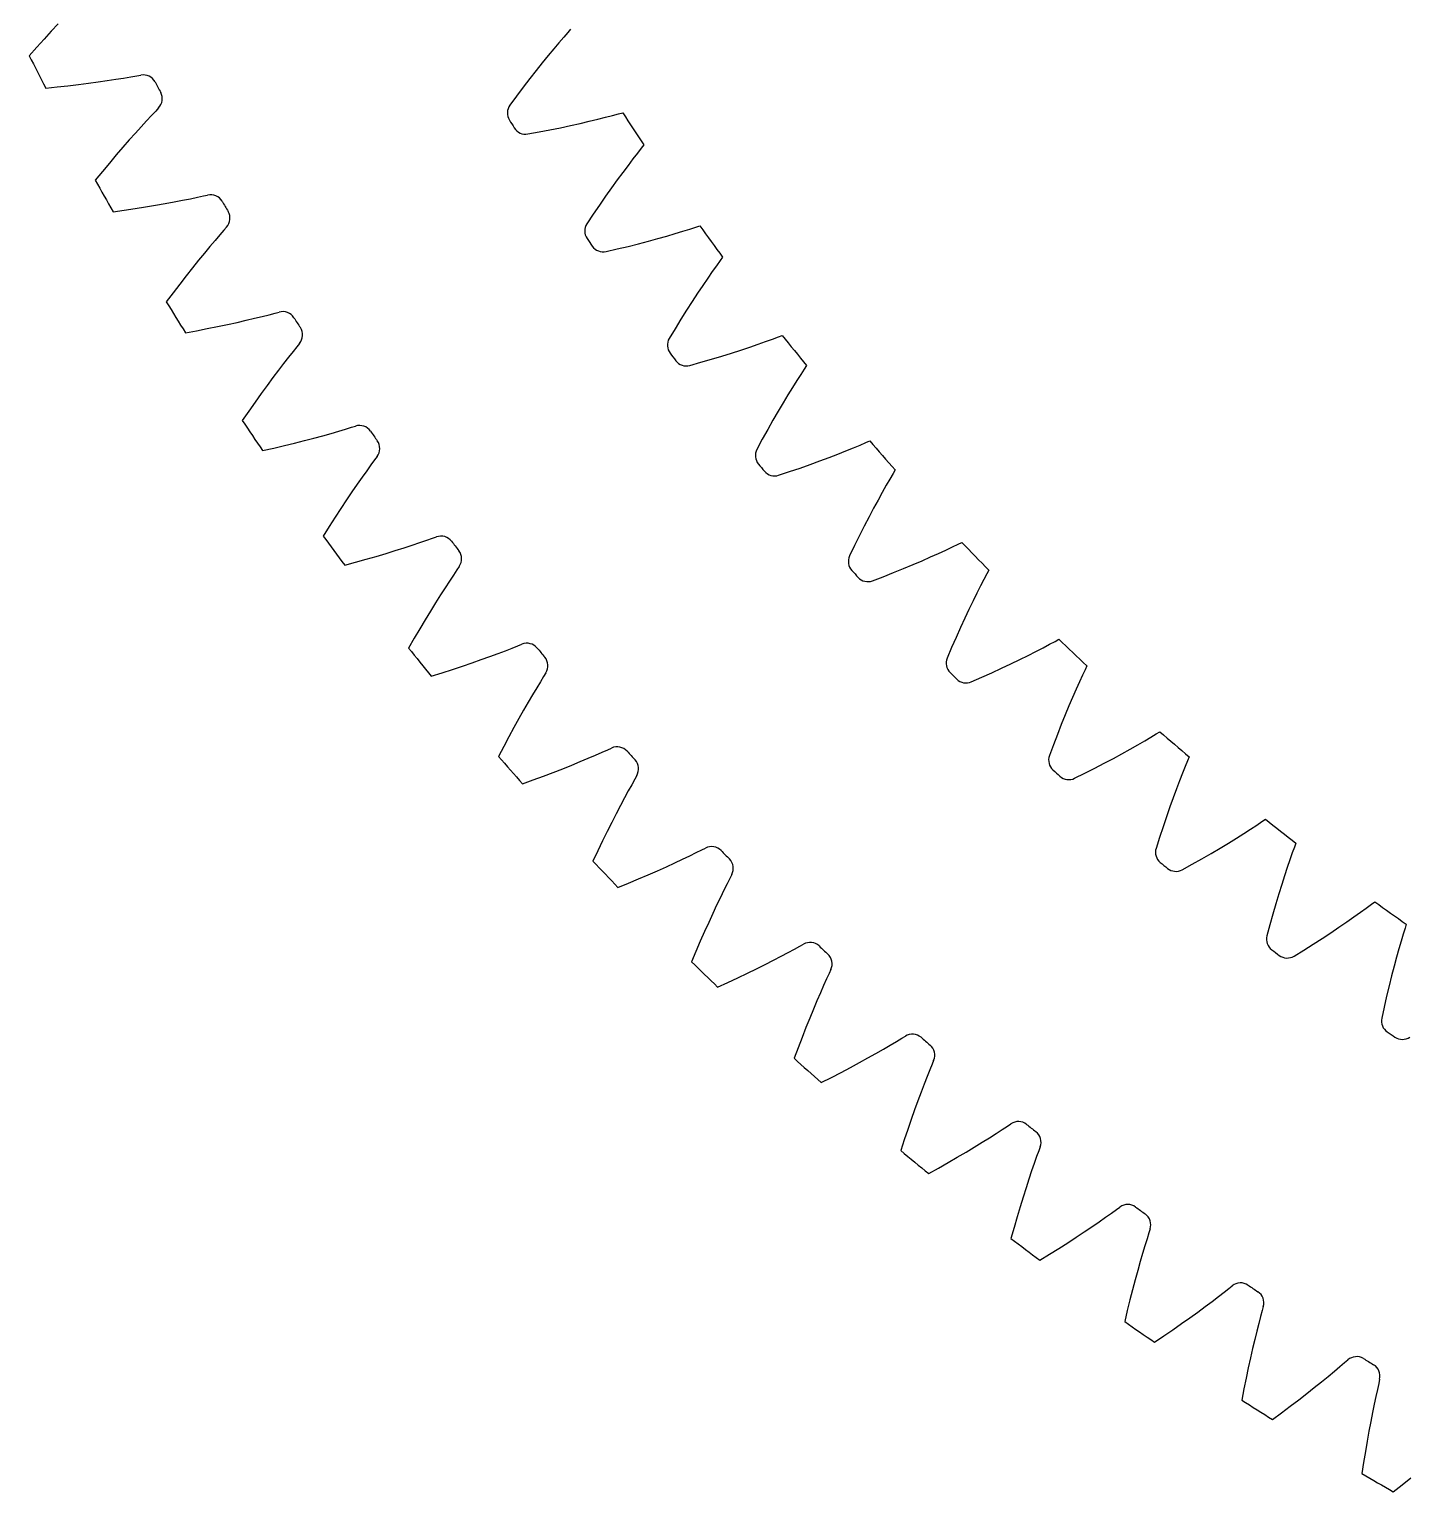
# Model space of a CAD drawing. Header units: millimetres. Extents: x -77 to 78, y -77 to 77.
# Drawn here: x -69.2 to -38.02, y -67.32 to -34.29 of the extents above; entities that cross this region are included whole.
import ezdxf

# ---------------------------------------------------------------- set-up
doc = ezdxf.new("R2010")
doc.units = ezdxf.units.MM

msp = doc.modelspace()

# ---------------------------------------------------------------- linework, layer by layer
at = {"layer": 'thin_ring_external'}
for p, q in [((-68.705285, -34.339124), (-68.86671, -34.51486)), ((-68.548804, -34.171699), (-68.705285, -34.339124)), ((-68.86671, -34.51486), (-69.032503, -34.69856)), ((-69.032503, -34.69856), (-69.202176, -34.889953)), ((-66.773958, -35.344546), (-66.680064, -35.328936)), ((-68.829591, -35.619341), (-68.57507, -35.594048)), ((-68.57507, -35.594048), (-68.329057, -35.56739)), ((-68.329057, -35.56739), (-68.092058, -35.539602)), ((-68.092058, -35.539602), (-67.864689, -35.510949)), ((-67.864689, -35.510949), (-67.647722, -35.481738)), ((-67.647722, -35.481738), (-67.442155, -35.452332)), ((-67.442155, -35.452332), (-67.249335, -35.423179)), ((-67.249335, -35.423179), (-67.071195, -35.394859)), ((-67.071195, -35.394859), (-66.910801, -35.368193)), ((-66.910801, -35.368193), (-66.773958, -35.344546)), ((-66.442192, -36.240852), (-66.553018, -36.359828)), ((-66.346894, -36.139841), (-66.442192, -36.240852)), ((-66.282017, -36.070193), (-66.346894, -36.139841)), ((-66.805833, -36.637315), (-66.943893, -36.792434)), ((-66.675023, -36.492683), (-66.805833, -36.637315)), ((-66.553018, -36.359828), (-66.675023, -36.492683)), ((-67.088089, -36.957162), (-67.237565, -37.13087)), ((-66.943893, -36.792434), (-67.088089, -36.957162)), ((-67.391639, -37.313085), (-67.54975, -37.503437)), ((-67.237565, -37.13087), (-67.391639, -37.313085)), ((-67.54975, -37.503437), (-67.711423, -37.701634)), ((-66.811228, -38.342654), (-66.575569, -38.30516)), ((-66.575569, -38.30516), (-66.349568, -38.267196)), ((-66.349568, -38.267196), (-66.133984, -38.229102)), ((-66.133984, -38.229102), (-65.929798, -38.191281)), ((-65.929798, -38.191281), (-65.738336, -38.154236)), ((-65.738336, -38.154236), (-65.561509, -38.118627)), ((-65.561509, -38.118627), (-65.402345, -38.085398)), ((-65.402345, -38.085398), (-65.266589, -38.056154)), ((-65.266589, -38.056154), (-65.173414, -38.036702)), ((-67.309206, -38.415111), (-67.055939, -38.379389)), ((-67.055939, -38.379389), (-66.811228, -38.342654)), ((-64.898305, -38.938083), (-65.004152, -39.061508)), ((-64.807233, -38.833245), (-64.898305, -38.938083)), ((-64.745271, -38.760992), (-64.807233, -38.833245)), ((-65.1206, -39.19926), (-65.245362, -39.349141)), ((-65.004152, -39.061508), (-65.1206, -39.19926)), ((-65.376938, -39.509797), (-65.514249, -39.680306)), ((-65.245362, -39.349141), (-65.376938, -39.509797)), ((-65.656467, -39.860005), (-65.802931, -40.048391)), ((-65.514249, -39.680306), (-65.656467, -39.860005)), ((-65.953093, -40.245074), (-66.106493, -40.449742)), ((-65.802931, -40.048391), (-65.953093, -40.245074)), ((-64.722567, -40.958916), (-64.508729, -40.912003)), ((-64.508729, -40.912003), (-64.306267, -40.865831)), ((-64.306267, -40.865831), (-64.116488, -40.820957)), ((-64.116488, -40.820957), (-63.941272, -40.778118)), ((-63.941272, -40.778118), (-63.783606, -40.738383)), ((-63.783606, -40.738383), (-63.649165, -40.70359)), ((-63.649165, -40.70359), (-63.556868, -40.680329)), ((-65.675324, -41.146104), (-65.423737, -41.100015)), ((-65.423737, -41.100015), (-65.18074, -41.053264)), ((-65.18074, -41.053264), (-64.946819, -41.006126)), ((-64.946819, -41.006126), (-64.722567, -40.958916)), ((-63.244984, -41.569656), (-63.345675, -41.697322)), ((-63.158294, -41.461167), (-63.244984, -41.569656)), ((-63.09935, -41.386431), (-63.158294, -41.461167)), ((-63.45637, -41.839739), (-63.574872, -41.994616)), ((-63.345675, -41.697322), (-63.45637, -41.839739)), ((-63.699742, -42.160538), (-63.829937, -42.336541)), ((-63.574872, -41.994616), (-63.699742, -42.160538)), ((-63.964658, -42.521926), (-64.103264, -42.716167)), ((-63.829937, -42.336541), (-63.964658, -42.521926)), ((-64.245225, -42.918849), (-64.390092, -43.129642)), ((-64.103264, -42.716167), (-64.245225, -42.918849)), ((-61.924415, -43.28239), (-61.83315, -43.25536)), ((-63.208554, -43.637947), (-62.986429, -43.58157)), ((-62.986429, -43.58157), (-62.774697, -43.525917)), ((-62.774697, -43.525917), (-62.574302, -43.471472)), ((-62.574302, -43.471472), (-62.386525, -43.418845)), ((-62.386525, -43.418845), (-62.213216, -43.368849)), ((-62.213216, -43.368849), (-62.057314, -43.322674)), ((-62.057314, -43.322674), (-61.924415, -43.28239)), ((-63.930697, -43.807715), (-63.681215, -43.751336)), ((-63.681215, -43.751336), (-63.440342, -43.694649)), ((-63.440342, -43.694649), (-63.208554, -43.637947)), ((-61.485018, -44.131132), (-61.580383, -44.262825)), ((-61.402855, -44.019176), (-61.485018, -44.131132)), ((-61.347029, -43.942083), (-61.402855, -44.019176)), ((-61.797181, -44.569278), (-61.915134, -44.740186)), ((-61.685137, -44.409666), (-61.797181, -44.569278)), ((-61.580383, -44.262825), (-61.685137, -44.409666)), ((-61.915134, -44.740186), (-62.037993, -44.921386)), ((-62.164989, -45.112147), (-62.295504, -45.311914)), ((-62.037993, -44.921386), (-62.164989, -45.112147)), ((-62.429024, -45.520253), (-62.565115, -45.736816)), ((-62.295504, -45.311914), (-62.429024, -45.520253)), ((-60.551364, -45.943518), (-60.380253, -45.886449)), ((-60.380253, -45.886449), (-60.226379, -45.833913)), ((-60.226379, -45.833913), (-60.095245, -45.788207)), ((-60.095245, -45.788207), (-60.005168, -45.757453)), ((-61.59297, -46.262354), (-61.363704, -46.196184)), ((-61.363704, -46.196184), (-61.144082, -46.130736)), ((-61.144082, -46.130736), (-60.934813, -46.066437)), ((-60.934813, -46.066437), (-60.736822, -46.003811)), ((-60.736822, -46.003811), (-60.551364, -45.943518)), ((-62.07827, -46.395457), (-61.831312, -46.328883)), ((-61.831312, -46.328883), (-61.59297, -46.262354)), ((-59.543877, -46.502959), (-59.621374, -46.618194)), ((-59.491263, -46.423639), (-59.543877, -46.502959)), ((-59.711252, -46.753691), (-59.809889, -46.904709)), ((-59.621374, -46.618194), (-59.711252, -46.753691)), ((-59.915286, -47.068786), (-60.026123, -47.244393)), ((-59.809889, -46.904709), (-59.915286, -47.068786)), ((-60.141439, -47.430484), (-60.260497, -47.626297)), ((-60.026123, -47.244393), (-60.141439, -47.430484)), ((-60.3827, -47.831254), (-60.507554, -48.0449)), ((-60.260497, -47.626297), (-60.3827, -47.831254)), ((-60.507554, -48.0449), (-60.634639, -48.266867)), ((-58.293889, -48.267865), (-58.164742, -48.216814)), ((-58.164742, -48.216814), (-58.076003, -48.182388)), ((-59.198632, -48.602114), (-58.992179, -48.529278)), ((-58.992179, -48.529278), (-58.796926, -48.458576)), ((-58.796926, -48.458576), (-58.6141, -48.390721)), ((-58.6141, -48.390721), (-58.445477, -48.326675)), ((-58.445477, -48.326675), (-58.293889, -48.267865)), ((-60.121164, -48.904966), (-59.877147, -48.828309)), ((-59.877147, -48.828309), (-59.641738, -48.752051)), ((-59.641738, -48.752051), (-59.415382, -48.676524)), ((-59.415382, -48.676524), (-59.198632, -48.602114)), ((-57.535181, -48.826914), (-57.584494, -48.908327)), ((-57.741434, -49.16572), (-57.833789, -49.32066)), ((-57.657195, -49.026647), (-57.741434, -49.16572)), ((-57.584494, -48.908327), (-57.657195, -49.026647)), ((-57.932361, -49.488925), (-58.035894, -49.668935)), ((-57.833789, -49.32066), (-57.932361, -49.488925)), ((-58.143473, -49.859603), (-58.254391, -50.060139)), ((-58.035894, -49.668935), (-58.143473, -49.859603)), ((-58.254391, -50.060139), (-58.368077, -50.269941)), ((-58.484055, -50.488532), (-58.60192, -50.71553)), ((-58.368077, -50.269941), (-58.484055, -50.488532)), ((-56.13616, -50.564117), (-56.048909, -50.526077)), ((-56.950071, -50.910288), (-56.757886, -50.83163)), ((-56.757886, -50.83163), (-56.577999, -50.756325)), ((-56.577999, -50.756325), (-56.412147, -50.68541)), ((-56.412147, -50.68541), (-56.263102, -50.620427)), ((-56.263102, -50.620427), (-56.13616, -50.564117)), ((-57.822017, -51.245399), (-57.589936, -51.159541)), ((-57.589936, -51.159541), (-57.366872, -51.074785)), ((-57.366872, -51.074785), (-57.153359, -50.991539)), ((-57.153359, -50.991539), (-56.950071, -50.910288)), ((-55.482082, -51.147856), (-55.528011, -51.231225)), ((-58.06268, -51.332009), (-57.822017, -51.245399)), ((-55.674252, -51.494844), (-55.760167, -51.653445)), ((-55.595793, -51.35243), (-55.674252, -51.494844)), ((-55.528011, -51.231225), (-55.595793, -51.35243)), ((-55.851748, -51.825615), (-55.947803, -52.009723)), ((-55.760167, -51.653445), (-55.851748, -51.825615)), ((-55.947803, -52.009723), (-56.047464, -52.204648)), ((-56.150056, -52.409569), (-56.255032, -52.623861)), ((-56.047464, -52.204648), (-56.150056, -52.409569)), ((-56.255032, -52.623861), (-56.361938, -52.847029)), ((-54.137443, -52.887632), (-54.01292, -52.826158)), ((-54.01292, -52.826158), (-53.927304, -52.784567)), ((-56.361938, -52.847029), (-56.470384, -53.078675)), ((-54.811932, -53.205452), (-54.623138, -53.118969)), ((-54.623138, -53.118969), (-54.446495, -53.036344)), ((-54.446495, -53.036344), (-54.283695, -52.958679)), ((-54.283695, -52.958679), (-54.137443, -52.887632)), ((-55.669385, -53.576078), (-55.441025, -53.480764)), ((-55.441025, -53.480764), (-55.221629, -53.386921)), ((-55.221629, -53.386921), (-55.011714, -53.29498)), ((-55.011714, -53.29498), (-54.811932, -53.205452)), ((-53.377895, -53.467735), (-53.440644, -53.591621)), ((-53.335428, -53.382551), (-53.377895, -53.467735)), ((-55.906289, -53.672496), (-55.669385, -53.576078)), ((-53.51319, -53.737136), (-53.592521, -53.89913)), ((-53.440644, -53.591621), (-53.51319, -53.737136)), ((-53.676956, -54.074916), (-53.765372, -54.262812)), ((-53.592521, -53.89913), (-53.676956, -54.074916)), ((-53.856947, -54.461664), (-53.951039, -54.670624)), ((-53.765372, -54.262812), (-53.856947, -54.461664)), ((-53.951039, -54.670624), (-54.047129, -54.889045)), ((-54.144782, -55.116414), (-54.243627, -55.352316)), ((-54.047129, -54.889045), (-54.144782, -55.116414)), ((-52.223182, -55.22693), (-52.063707, -55.142648)), ((-52.063707, -55.142648), (-51.920495, -55.065656)), ((-51.920495, -55.065656), (-51.798601, -54.999121)), ((-51.798601, -54.999121), (-51.714765, -54.954051)), ((-52.777306, -55.508554), (-52.581368, -55.410899)), ((-52.581368, -55.410899), (-52.396284, -55.316739)), ((-52.396284, -55.316739), (-52.223182, -55.22693)), ((-53.655628, -55.922478), (-53.422882, -55.816415)), ((-53.422882, -55.816415), (-53.198627, -55.711806)), ((-53.198627, -55.711806), (-52.983269, -55.609036)), ((-52.983269, -55.609036), (-52.777306, -55.508554)), ((-51.195382, -55.740444), (-51.261892, -55.888815)), ((-51.137772, -55.614087), (-51.195382, -55.740444)), ((-51.098838, -55.527231), (-51.137772, -55.614087)), ((-51.334506, -56.05393), (-51.411653, -56.233033)), ((-51.261892, -55.888815), (-51.334506, -56.05393)), ((-51.492281, -56.424401), (-51.575614, -56.626845)), ((-51.411653, -56.233033), (-51.492281, -56.424401)), ((-51.575614, -56.626845), (-51.661048, -56.839492)), ((-51.748089, -57.061673), (-51.836326, -57.29286)), ((-51.661048, -56.839492), (-51.748089, -57.061673)), ((-49.615998, -57.150827), (-49.496939, -57.079344)), ((-49.496939, -57.079344), (-49.415024, -57.030869)), ((-51.836326, -57.29286), (-51.925403, -57.532622)), ((-50.26214, -57.522911), (-50.081078, -57.421231)), ((-50.081078, -57.421231), (-49.911809, -57.324392)), ((-49.911809, -57.324392), (-49.755929, -57.233633)), ((-49.755929, -57.233633), (-49.615998, -57.150827)), ((-50.866525, -57.848906), (-50.655568, -57.737381)), ((-50.655568, -57.737381), (-50.453903, -57.628527)), ((-50.453903, -57.628527), (-50.26214, -57.522911)), ((-48.863793, -57.795276), (-48.924156, -57.946252)), ((-48.811419, -57.666661), (-48.863793, -57.795276)), ((-48.776084, -57.57828), (-48.811419, -57.666661)), ((-51.314492, -58.078162), (-51.086296, -57.962634)), ((-51.086296, -57.962634), (-50.866525, -57.848906)), ((-48.98993, -58.11421), (-49.059659, -58.296329)), ((-48.924156, -57.946252), (-48.98993, -58.11421)), ((-49.059659, -58.296329), (-49.132362, -58.490846)), ((-49.207313, -58.69654), (-49.283945, -58.912515)), ((-49.132362, -58.490846), (-49.207313, -58.69654)), ((-49.283945, -58.912515), (-49.361791, -59.138083)), ((-47.227838, -59.139628), (-47.111813, -59.063318)), ((-47.111813, -59.063318), (-47.031957, -59.011521)), ((-49.440462, -59.372698), (-49.51962, -59.615914)), ((-49.361791, -59.138083), (-49.440462, -59.372698)), ((-47.858159, -59.537926), (-47.681423, -59.428899)), ((-47.681423, -59.428899), (-47.516273, -59.325192)), ((-47.516273, -59.325192), (-47.36425, -59.22811)), ((-47.36425, -59.22811), (-47.227838, -59.139628)), ((-48.44865, -59.88846), (-48.242449, -59.768367)), ((-48.242449, -59.768367), (-48.045424, -59.651326)), ((-48.045424, -59.651326), (-47.858159, -59.537926)), ((-46.449809, -59.752653), (-46.503922, -59.90598)), ((-46.402759, -59.621995), (-46.449809, -59.752653)), ((-46.371082, -59.532238), (-46.402759, -59.621995)), ((-48.886827, -60.135914), (-48.663567, -60.011114)), ((-48.663567, -60.011114), (-48.44865, -59.88846)), ((-46.562745, -60.076496), (-46.624938, -60.261325)), ((-46.503922, -59.90598), (-46.562745, -60.076496)), ((-46.624938, -60.261325), (-46.689594, -60.458662)), ((-46.756038, -60.66726), (-46.823738, -60.886199)), ((-46.689594, -60.458662), (-46.756038, -60.66726)), ((-46.823738, -60.886199), (-46.892258, -61.114773)), ((-44.892705, -61.122715), (-44.76004, -61.028707)), ((-44.76004, -61.028707), (-44.647246, -60.947697)), ((-44.647246, -60.947697), (-44.569584, -60.892666)), ((-46.96123, -61.352419), (-47.030336, -61.598681)), ((-46.892258, -61.114773), (-46.96123, -61.352419)), ((-45.373478, -61.452547), (-45.201367, -61.336356)), ((-45.201367, -61.336356), (-45.040614, -61.225956)), ((-45.040614, -61.225956), (-44.892705, -61.122715)), ((-43.887888, -61.385812), (-43.915854, -61.476794)), ((-45.94908, -61.827028), (-45.747984, -61.698571)), ((-45.747984, -61.698571), (-45.555929, -61.57354)), ((-45.555929, -61.57354), (-45.373478, -61.452547)), ((-43.9575, -61.609273), (-44.005273, -61.764692)), ((-43.915854, -61.476794), (-43.9575, -61.609273)), ((-46.376728, -62.092263), (-46.15878, -61.958402)), ((-46.15878, -61.958402), (-45.94908, -61.827028)), ((-44.057045, -61.937479), (-44.111598, -62.124706)), ((-44.005273, -61.764692), (-44.057045, -61.937479)), ((-44.168097, -62.324531), (-44.225921, -62.535681)), ((-44.111598, -62.124706), (-44.168097, -62.324531)), ((-44.225921, -62.535681), (-44.284575, -62.757215)), ((-42.216767, -62.814878), (-42.107394, -62.729306)), ((-42.107394, -62.729306), (-42.032057, -62.671132)), ((-44.343654, -62.988409), (-44.402811, -63.228687)), ((-44.284575, -62.757215), (-44.343654, -62.988409)), ((-42.645092, -63.140386), (-42.489006, -63.023479)), ((-42.489006, -63.023479), (-42.345461, -62.914253)), ((-42.345461, -62.914253), (-42.216767, -62.814878)), ((-44.402811, -63.228687), (-44.461749, -63.477578)), ((-43.176376, -63.524737), (-42.989617, -63.391926)), ((-42.989617, -63.391926), (-42.812287, -63.263545)), ((-42.812287, -63.263545), (-42.645092, -63.140386)), ((-41.391068, -63.362006), (-41.43242, -63.519255)), ((-41.354896, -63.227929), (-41.391068, -63.362006)), ((-41.33069, -63.135875), (-41.354896, -63.227929)), ((-43.576159, -63.801214), (-43.37203, -63.661341)), ((-43.37203, -63.661341), (-43.176376, -63.524737)), ((-41.477055, -63.694022), (-41.523875, -63.883331)), ((-41.43242, -63.519255), (-41.477055, -63.694022)), ((-43.788428, -63.94391), (-43.576159, -63.801214)), ((-41.523875, -63.883331), (-41.572123, -64.085307)), ((-41.621229, -64.298653), (-41.670739, -64.522408)), ((-41.572123, -64.085307), (-41.621229, -64.298653)), ((-39.602307, -64.495128), (-39.496539, -64.405138)), ((-39.496539, -64.405138), (-39.423654, -64.343921)), ((-41.670739, -64.522408), (-41.720276, -64.755833)), ((-40.016907, -64.837947), (-39.865753, -64.714731)), ((-39.865753, -64.714731), (-39.726812, -64.599703)), ((-39.726812, -64.599703), (-39.602307, -64.495128)), ((-41.769519, -64.998337), (-41.818189, -65.249437)), ((-41.720276, -64.755833), (-41.769519, -64.998337)), ((-40.350815, -65.10342), (-40.178904, -64.967866)), ((-40.178904, -64.967866), (-40.016907, -64.837947)), ((-38.754842, -65.007896), (-38.789703, -65.166711)), ((-38.724205, -64.872447), (-38.754842, -65.007896)), ((-38.703798, -64.779477), (-38.724205, -64.872447)), ((-40.920058, -65.536443), (-40.721844, -65.388308)), ((-40.721844, -65.388308), (-40.531964, -65.243786)), ((-40.531964, -65.243786), (-40.350815, -65.10342)), ((-38.827126, -65.343163), (-38.866134, -65.534234)), ((-38.789703, -65.166711), (-38.827126, -65.343163)), ((-41.12629, -65.687733), (-40.920058, -65.536443)), ((-38.866134, -65.534234), (-38.906049, -65.738021)), ((-38.946355, -65.953203), (-38.986637, -66.178802)), ((-38.906049, -65.738021), (-38.946355, -65.953203)), ((-38.986637, -66.178802), (-39.026549, -66.414063)), ((-39.065794, -66.658385), (-39.104114, -66.911272)), ((-39.026549, -66.414063), (-39.065794, -66.658385)), ((-38.194958, -67.161162), (-38.002992, -67.005014)), ((-38.394804, -67.320792), (-38.194958, -67.161162))]:
    msp.add_line(p, q, dxfattribs=at)
for centre, radius, start, end in [((0, 0), 77.5, 206.756064, 207.361583), ((-66.624004, -35.623652), 0.3, 28.13328, 100.769923), ((0, 0), 75.25, 208.13328, 208.337308), ((-66.496728, -35.860671), 0.3, 315.700665, 28.337308), ((0, 0), 77.5, 209.109005, 209.714524), ((-65.105302, -38.328868), 0.3, 30.486221, 103.122865), ((0, 0), 75.25, 210.486221, 210.690249), ((-64.968402, -38.560461), 0.3, 318.053606, 30.690249), ((0, 0), 77.5, 211.461946, 212.067466), ((-63.476818, -40.969452), 0.3, 32.839163, 105.475806), ((0, 0), 75.25, 212.839163, 213.04319), ((-63.330526, -41.19523), 0.3, 320.406547, 33.04319), ((0, 0), 77.5, 213.814887, 214.420407), ((-61.741298, -43.540953), 0.3, 35.192104, 107.828747), ((0, 0), 75.25, 215.192104, 215.396132), ((-61.58586, -43.760535), 0.3, 322.759488, 35.396132), ((0, 0), 77.5, 216.167828, 216.773348), ((-59.901668, -46.039034), 0.3, 37.545045, 110.181688), ((0, 0), 75.25, 217.545045, 217.749073), ((-59.737346, -46.252049), 0.3, 325.11243, 37.749073), ((-57.961031, -48.459482), 0.3, 39.897986, 112.534629), ((0, 0), 77.5, 218.52077, 219.126289), ((0, 0), 75.25, 219.897986, 220.102014), ((-57.788101, -48.665571), 0.3, 327.465371, 40.102014), ((-55.922657, -50.798217), 0.3, 42.250927, 114.88757), ((0, 0), 77.5, 220.873711, 221.47923), ((0, 0), 75.25, 222.250927, 222.454955), ((-55.741413, -50.997033), 0.3, 329.818312, 42.454955), ((-53.789986, -53.051295), 0.3, 44.603868, 117.240512), ((0, 0), 75.25, 224.603868, 224.807896), ((0, 0), 77.5, 223.226652, 223.832172), ((-53.600732, -53.242502), 0.3, 332.171253, 44.807896), ((-51.566613, -55.214916), 0.3, 46.95681, 119.593453), ((0, 0), 75.25, 226.95681, 227.160837), ((0, 0), 77.5, 225.579593, 226.185113), ((-51.369668, -55.398192), 0.3, 334.524194, 47.160837), ((-49.256286, -57.285433), 0.3, 49.309751, 121.946394), ((0, 0), 75.25, 229.309751, 229.513779), ((-49.051983, -57.460469), 0.3, 336.877135, 49.513779), ((0, 0), 77.5, 227.932534, 228.538054), ((-46.862902, -59.259353), 0.3, 51.662692, 124.299335), ((0, 0), 75.25, 231.662692, 231.86672), ((-46.651586, -59.425853), 0.3, 339.230077, 51.86672), ((0, 0), 77.5, 230.285476, 230.890995), ((-44.390497, -61.133348), 0.3, 54.015633, 126.652276), ((0, 0), 75.25, 234.015633, 234.219661), ((-44.172523, -61.291033), 0.3, 341.583018, 54.219661), ((0, 0), 77.5, 232.638417, 233.243936), ((-41.84324, -62.904259), 0.3, 56.368574, 129.005218), ((0, 0), 75.25, 236.368574, 236.572602), ((-41.618975, -63.052862), 0.3, 343.935959, 56.572602), ((0, 0), 77.5, 234.991358, 235.596877), ((-39.225425, -64.569099), 0.3, 58.721515, 131.358159), ((0, 0), 75.25, 238.721515, 238.925543), ((-38.995249, -64.708369), 0.3, 346.2889, 58.925543), ((0, 0), 77.5, 237.344299, 237.949819), ((0, 0), 77.5, 239.69724, 240.30276)]:
    msp.add_arc(centre, radius, start, end, dxfattribs=at)
at = {"layer": 'thin_ring_internal'}
for p, q in [((-56.976114, -34.292455), (-57.039491, -34.364492)), ((-57.238795, -34.595551), (-57.35649, -34.735235)), ((-57.131709, -34.470549), (-57.238795, -34.595551)), ((-57.039491, -34.364492), (-57.131709, -34.470549)), ((-57.482455, -34.887411), (-57.615151, -35.050735)), ((-57.35649, -34.735235), (-57.482455, -34.887411)), ((-57.753469, -35.224298), (-57.896554, -35.407445)), ((-57.615151, -35.050735), (-57.753469, -35.224298)), ((-58.043723, -35.599685), (-58.19441, -35.800635)), ((-57.896554, -35.407445), (-58.043723, -35.599685)), ((-58.19441, -35.800635), (-58.348565, -36.009293)), ((-56.555247, -36.371254), (-56.363253, -36.324747)), ((-56.363253, -36.324747), (-56.186112, -36.280196)), ((-56.186112, -36.280196), (-56.026817, -36.238746)), ((-56.026817, -36.238746), (-55.891069, -36.202353)), ((-55.891069, -36.202353), (-55.798538, -36.176969)), ((-57.943265, -36.657908), (-57.688148, -36.610824)), ((-57.688148, -36.610824), (-57.441479, -36.563478)), ((-57.441479, -36.563478), (-57.20418, -36.515476)), ((-57.20418, -36.515476), (-56.976843, -36.467158)), ((-56.976843, -36.467158), (-56.760212, -36.418924)), ((-56.760212, -36.418924), (-56.555247, -36.371254)), ((-55.378905, -36.98106), (-55.466089, -37.091292)), ((-55.318948, -36.906151), (-55.378905, -36.98106)), ((-55.567243, -37.221141), (-55.678312, -37.366149)), ((-55.466089, -37.091292), (-55.567243, -37.221141)), ((-55.79706, -37.524021), (-55.922014, -37.693342)), ((-55.678312, -37.366149), (-55.79706, -37.524021)), ((-56.052107, -37.873152), (-56.186516, -38.062758)), ((-55.922014, -37.693342), (-56.052107, -37.873152)), ((-56.324582, -38.261637), (-56.465756, -38.46938)), ((-56.186516, -38.062758), (-56.324582, -38.261637)), ((-56.465756, -38.46938), (-56.610037, -38.684984)), ((-55.004345, -39.020273), (-54.80182, -38.963118)), ((-54.80182, -38.963118), (-54.612198, -38.907729)), ((-54.612198, -38.907729), (-54.437321, -38.854985)), ((-54.437321, -38.854985), (-54.280127, -38.806168)), ((-54.280127, -38.806168), (-54.146219, -38.7635)), ((-54.146219, -38.7635), (-54.05497, -38.733838)), ((-56.174998, -39.31404), (-55.922348, -39.255137)), ((-55.922348, -39.255137), (-55.678149, -39.196366)), ((-55.678149, -39.196366), (-55.44334, -39.137376)), ((-55.44334, -39.137376), (-55.218498, -39.078533)), ((-55.218498, -39.078533), (-55.004345, -39.020273)), ((-53.680341, -39.631703), (-53.775344, -39.766118)), ((-53.598381, -39.517534), (-53.680341, -39.631703)), ((-53.541973, -39.439917), (-53.598381, -39.517534)), ((-53.879547, -39.916137), (-53.990821, -40.079362)), ((-53.775344, -39.766118), (-53.879547, -39.916137)), ((-54.107762, -40.254313), (-54.229348, -40.439981)), ((-53.990821, -40.079362), (-54.107762, -40.254313)), ((-54.229348, -40.439981), (-54.354791, -40.635636)), ((-54.483454, -40.840723), (-54.61481, -41.054809)), ((-54.354791, -40.635636), (-54.483454, -40.840723)), ((-54.61481, -41.054809), (-54.748903, -41.276892)), ((-52.415879, -41.289545), (-52.284101, -41.240693)), ((-52.284101, -41.240693), (-52.194331, -41.206818)), ((-53.562423, -41.674513), (-53.340561, -41.605274)), ((-53.340561, -41.605274), (-53.129351, -41.537112)), ((-53.129351, -41.537112), (-52.929704, -41.470597)), ((-52.929704, -41.470597), (-52.742864, -41.406446)), ((-52.742864, -41.406446), (-52.570631, -41.345623)), ((-52.570631, -41.345623), (-52.415879, -41.289545)), ((-54.285069, -41.885027), (-54.035433, -41.814433)), ((-54.035433, -41.814433), (-53.794232, -41.744364)), ((-53.794232, -41.744364), (-53.562423, -41.674513)), ((-51.649039, -41.888265), (-51.701774, -41.968423)), ((-51.86698, -42.22497), (-51.96409, -42.379675)), ((-51.778334, -42.086281), (-51.86698, -42.22497)), ((-51.701774, -41.968423), (-51.778334, -42.086281)), ((-52.06765, -42.5479), (-52.176325, -42.728103)), ((-51.96409, -42.379675), (-52.06765, -42.5479)), ((-52.289141, -42.919227), (-52.405345, -43.120505)), ((-52.176325, -42.728103), (-52.289141, -42.919227)), ((-52.405345, -43.120505), (-52.524327, -43.331357)), ((-52.64558, -43.551322), (-52.769196, -43.779403)), ((-52.524327, -43.331357), (-52.64558, -43.551322)), ((-50.308747, -43.628568), (-50.22065, -43.590553)), ((-51.139291, -43.963992), (-50.942955, -43.88826)), ((-50.942955, -43.88826), (-50.759302, -43.815486)), ((-50.759302, -43.815486), (-50.590085, -43.746715)), ((-50.590085, -43.746715), (-50.438109, -43.683499)), ((-50.438109, -43.683499), (-50.308747, -43.628568)), ((-52.031489, -44.283168), (-51.79381, -44.201953)), ((-51.79381, -44.201953), (-51.565501, -44.121393)), ((-51.565501, -44.121393), (-51.347101, -44.041906)), ((-51.347101, -44.041906), (-51.139291, -43.963992)), ((-49.644244, -44.245893), (-49.693193, -44.328417)), ((-52.277571, -44.3653), (-52.031489, -44.283168)), ((-49.764186, -44.44971), (-49.846284, -44.592373)), ((-49.693193, -44.328417), (-49.764186, -44.44971)), ((-49.936091, -44.751428), (-50.031712, -44.92429)), ((-49.846284, -44.592373), (-49.936091, -44.751428)), ((-50.131885, -45.109353), (-50.235687, -45.305519)), ((-50.031712, -44.92429), (-50.131885, -45.109353)), ((-50.342401, -45.511986), (-50.451444, -45.728144)), ((-50.235687, -45.305519), (-50.342401, -45.511986)), ((-50.451444, -45.728144), (-50.562332, -45.953513)), ((-48.224435, -45.921953), (-48.138202, -45.879881)), ((-50.562332, -45.953513), (-50.675203, -46.187098)), ((-49.038474, -46.295655), (-48.845874, -46.210871)), ((-48.845874, -46.210871), (-48.665806, -46.129631)), ((-48.665806, -46.129631), (-48.499972, -46.053062)), ((-48.499972, -46.053062), (-48.351102, -45.982843)), ((-48.351102, -45.982843), (-48.224435, -45.921953)), ((-49.914857, -46.655996), (-49.681213, -46.563811)), ((-49.681213, -46.563811), (-49.456899, -46.472715)), ((-49.456899, -46.472715), (-49.242435, -46.383153)), ((-49.242435, -46.383153), (-49.038474, -46.295655)), ((-47.531931, -46.507693), (-47.576987, -46.592405)), ((-50.15685, -46.749488), (-49.914857, -46.655996)), ((-47.717632, -46.863198), (-47.799942, -47.026259)), ((-47.642261, -46.71687), (-47.717632, -46.863198)), ((-47.576987, -46.592405), (-47.642261, -46.71687)), ((-47.887417, -47.203383), (-47.978871, -47.392906)), ((-47.799942, -47.026259), (-47.887417, -47.203383)), ((-47.978871, -47.392906), (-48.073434, -47.593689)), ((-48.170426, -47.804897), (-48.269295, -48.025895)), ((-48.073434, -47.593689), (-48.170426, -47.804897)), ((-48.269295, -48.025895), (-48.369577, -48.256179)), ((-46.304819, -48.259668), (-46.159377, -48.182599)), ((-46.159377, -48.182599), (-46.03568, -48.115882)), ((-46.03568, -48.115882), (-45.951498, -48.069843)), ((-48.369577, -48.256179), (-48.471458, -48.494763)), ((-47.03112, -48.623945), (-46.831451, -48.527053)), ((-46.831451, -48.527053), (-46.643004, -48.433399)), ((-46.643004, -48.433399), (-46.466911, -48.343869)), ((-46.466911, -48.343869), (-46.304819, -48.259668)), ((-47.69012, -48.927777), (-47.461018, -48.824821)), ((-47.461018, -48.824821), (-47.241186, -48.723388)), ((-47.241186, -48.723388), (-47.03112, -48.623945)), ((-45.35774, -48.755485), (-45.417152, -48.882852)), ((-45.316674, -48.668768), (-45.35774, -48.755485)), ((-47.927502, -49.032426), (-47.69012, -48.927777)), ((-45.560269, -49.199242), (-45.639408, -49.380244)), ((-45.485635, -49.032528), (-45.560269, -49.199242)), ((-45.417152, -48.882852), (-45.485635, -49.032528)), ((-45.639408, -49.380244), (-45.721946, -49.573817)), ((-45.807065, -49.778782), (-45.894125, -49.994274)), ((-45.721946, -49.573817), (-45.807065, -49.778782)), ((-45.894125, -49.994274), (-45.982605, -50.219632)), ((-43.747222, -50.205602), (-43.665274, -50.155696)), ((-46.072065, -50.454333), (-46.162735, -50.697398)), ((-45.982605, -50.219632), (-46.072065, -50.454333)), ((-44.339116, -50.551032), (-44.167379, -50.453406)), ((-44.167379, -50.453406), (-44.00938, -50.361754)), ((-44.00938, -50.361754), (-43.867681, -50.278002)), ((-43.867681, -50.278002), (-43.747222, -50.205602)), ((-44.923158, -50.868537), (-44.717946, -50.759428)), ((-44.717946, -50.759428), (-44.523001, -50.653351)), ((-44.523001, -50.653351), (-44.339116, -50.551032)), ((-43.040259, -50.812971), (-43.093681, -50.942964)), ((-43.003272, -50.724438), (-43.040259, -50.812971)), ((-45.594352, -51.209171), (-45.362096, -51.093591)), ((-45.362096, -51.093591), (-45.138033, -50.980088)), ((-45.138033, -50.980088), (-44.923158, -50.868537)), ((-43.155125, -51.095665), (-43.221922, -51.265671)), ((-43.093681, -50.942964), (-43.155125, -51.095665)), ((-43.292554, -51.450158), (-43.365997, -51.647362)), ((-43.221922, -51.265671), (-43.292554, -51.450158)), ((-43.365997, -51.647362), (-43.441488, -51.856065)), ((-43.518428, -52.075374), (-43.596326, -52.304605)), ((-43.441488, -51.856065), (-43.518428, -52.075374)), ((-41.364018, -52.186588), (-41.284479, -52.132924)), ((-43.596326, -52.304605), (-43.67477, -52.543213)), ((-41.939199, -52.559182), (-41.77219, -52.453672)), ((-41.77219, -52.453672), (-41.618626, -52.354768)), ((-41.618626, -52.354768), (-41.480978, -52.264514)), ((-41.480978, -52.264514), (-41.364018, -52.186588)), ((-43.67477, -52.543213), (-43.754033, -52.790234)), ((-42.507836, -52.903516), (-42.307923, -52.784978)), ((-42.307923, -52.784978), (-42.118125, -52.669946)), ((-42.118125, -52.669946), (-41.939199, -52.559182)), ((-40.629562, -52.760408), (-40.676878, -52.892746)), ((-40.596734, -52.67025), (-40.629562, -52.760408)), ((-43.162456, -53.275009), (-42.935829, -53.148748)), ((-42.935829, -53.148748), (-42.717289, -53.024943)), ((-42.717289, -53.024943), (-42.507836, -52.903516)), ((-40.731151, -53.04814), (-40.789966, -53.221069)), ((-40.676878, -52.892746), (-40.731151, -53.04814)), ((-40.851939, -53.408643), (-40.916127, -53.60905)), ((-40.789966, -53.221069), (-40.851939, -53.408643)), ((-40.981826, -53.821039), (-41.048479, -54.043691)), ((-40.916127, -53.60905), (-40.981826, -53.821039)), ((-41.048479, -54.043691), (-41.115628, -54.276298)), ((-39.137736, -54.234393), (-39.004436, -54.137833)), ((-39.004436, -54.137833), (-38.891228, -54.05455)), ((-38.891228, -54.05455), (-38.814272, -53.997243)), ((-41.115628, -54.276298), (-41.182886, -54.518297)), ((-39.62203, -54.572469), (-39.448452, -54.4535)), ((-39.448452, -54.4535), (-39.286532, -54.340334)), ((-39.286532, -54.340334), (-39.137736, -54.234393)), ((-41.182886, -54.518297), (-41.25057, -54.768738)), ((-40.204029, -54.954958), (-40.000453, -54.823918)), ((-40.000453, -54.823918), (-39.806271, -54.696207)), ((-39.806271, -54.696207), (-39.62203, -54.572469)), ((-38.171978, -54.727973), (-38.218962, -54.885724)), ((-38.13087, -54.593577), (-38.171978, -54.727973)), ((-38.102272, -54.501989), (-38.13087, -54.593577)), ((-40.63708, -55.225465), (-40.416572, -55.088797)), ((-40.416572, -55.088797), (-40.204029, -54.954958)), ((-38.269668, -55.061202), (-38.322847, -55.251456)), ((-38.218962, -54.885724), (-38.269668, -55.061202)), ((-38.377641, -55.454633), (-38.433406, -55.669449)), ((-38.322847, -55.251456), (-38.377641, -55.454633)), ((-38.433406, -55.669449), (-38.489628, -55.894961)), ((-38.545883, -56.13044), (-38.601809, -56.375307)), ((-38.489628, -55.894961), (-38.545883, -56.13044)), ((-38.601809, -56.375307), (-38.657768, -56.628625))]:
    msp.add_line(p, q, dxfattribs=at)
for centre, radius, start, end in [((-58.10453, -36.183782), 0.3, 144.434526, 211.912008), ((0, 0), 66.5, 212.957349, 213.709318), ((0, 0), 68.75, 211.912008, 212.087992), ((-57.993118, -36.362079), 0.3, 212.087992, 279.565474), ((-56.358147, -38.847931), 0.3, 147.101193, 214.578675), ((0, 0), 66.5, 215.624016, 216.375984), ((0, 0), 68.75, 214.578675, 214.754659), ((-56.23856, -39.020851), 0.3, 214.754659, 282.232141), ((-54.489706, -41.427943), 0.3, 149.767859, 217.245341), ((0, 0), 66.5, 218.290682, 219.042651), ((0, 0), 68.75, 217.245341, 217.421325), ((-54.362203, -41.595112), 0.3, 217.421325, 284.898807), ((0, 0), 66.5, 220.957349, 221.709318), ((-52.503251, -43.918232), 0.3, 152.434526, 219.912008), ((0, 0), 68.75, 219.912008, 220.087992), ((-52.368109, -44.079288), 0.3, 220.087992, 287.565474), ((0, 0), 66.5, 223.624016, 224.375984), ((-50.403087, -46.313404), 0.3, 155.101193, 222.578675), ((0, 0), 68.75, 222.578675, 222.754659), ((-50.260598, -46.467998), 0.3, 222.754659, 290.232141), ((0, 0), 66.5, 226.290682, 227.042651), ((-48.19376, -48.608271), 0.3, 157.767859, 225.245341), ((0, 0), 68.75, 225.245341, 225.421325), ((-48.044233, -48.756068), 0.3, 225.421325, 292.898807), ((0, 0), 66.5, 228.957349, 229.709318), ((-45.880057, -50.797863), 0.3, 160.434526, 227.912008), ((0, 0), 68.75, 227.912008, 228.087992), ((-45.723815, -50.938544), 0.3, 228.087992, 295.565474), ((0, 0), 66.5, 231.624016, 232.375984), ((-43.466987, -52.877439), 0.3, 163.101193, 230.578675), ((0, 0), 68.75, 230.578675, 230.754659), ((-43.30437, -53.010698), 0.3, 230.754659, 298.232141), ((0, 0), 66.5, 234.290682, 235.042651), ((-40.959778, -54.842493), 0.3, 165.767859, 233.245341), ((0, 0), 68.75, 233.245341, 233.421325), ((-40.791137, -54.968042), 0.3, 233.421325, 300.898807), ((-38.363859, -56.688771), 0.3, 168.434526, 235.912008), ((0, 0), 68.75, 235.912008, 236.087992), ((-38.189559, -56.806338), 0.3, 236.087992, 303.565474)]:
    msp.add_arc(centre, radius, start, end, dxfattribs=at)

doc.saveas('drawing.dxf')
